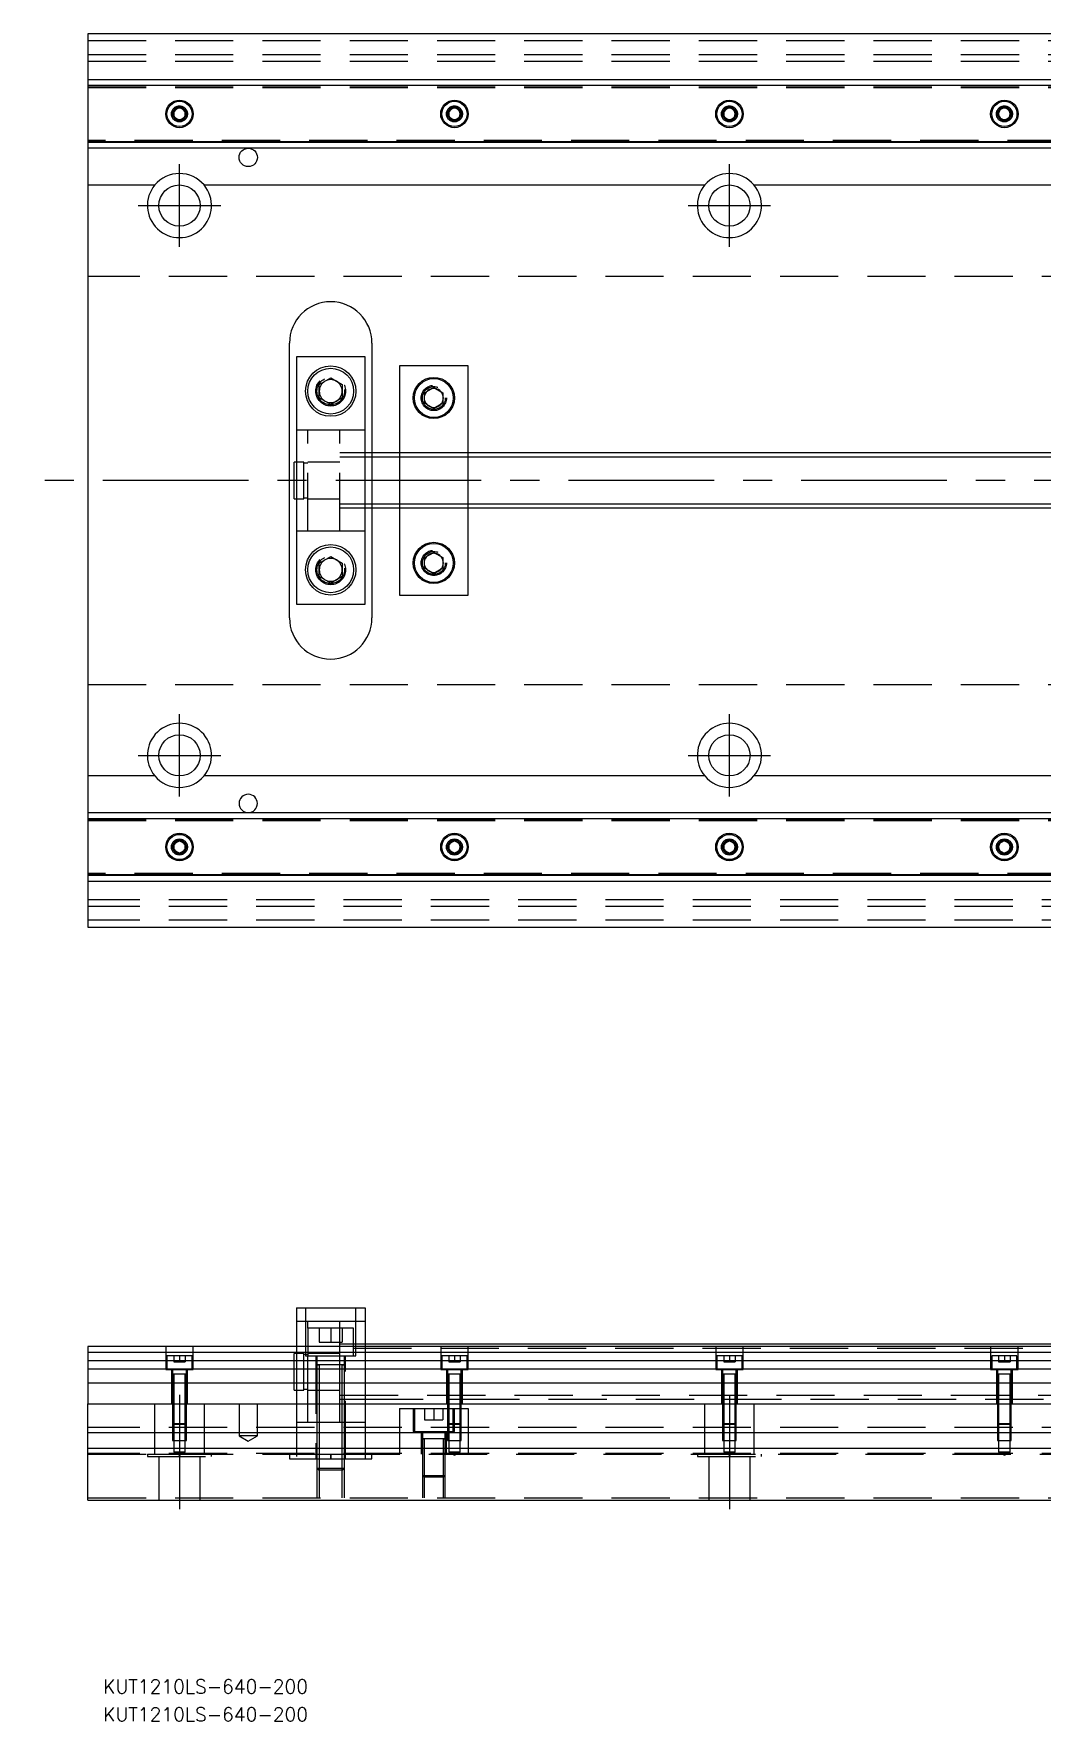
# Model space of a CAD drawing. Extents: x -12 to 820, y -271 to 102.
# Drawn here: x -11.8 to 208.3, y -270.8 to 97.5 of the extents above; entities that cross this region are included whole.
import ezdxf

# ---------------------------------------------------------------- set-up
doc = ezdxf.new("R2010")
doc.units = 0
doc.linetypes.add('CENTER', pattern=[50.8, 31.75, -6.35, 6.35, -6.35])
doc.linetypes.add('DASHED', pattern=[19.05, 12.7, -6.35])
doc.layers.get('0').update_dxf_attribs({"linetype": 'CONTINUOUS'})
doc.layers.add('CENTER', color=1, linetype='CENTER')
doc.styles.get("Standard").update_dxf_attribs({"font": 'txt.shx', "height": 3, "bigfont": 'bigfont.shx'})

# ---------------------------------------------------------------- blocks, each defined once
blk = doc.blocks.new('*U2')
at = {"color": 7, "linetype": 'CONTINUOUS'}
blk.add_text('KUT1210LS-640-200', height=3, dxfattribs=at).set_placement((3.32, -270.82))
blk = doc.blocks.new('*U3')
at = {"color": 7, "linetype": 'CONTINUOUS'}
blk.add_text('KUT1210LS-640-200', height=3, dxfattribs=at).set_placement((3.32, -264.73))

msp = doc.modelspace()

# ---------------------------------------------------------------- linework, layer by layer
at = {"color": 7, "linetype": 'CONTINUOUS'}
for p, q in [((220, 97.5), (0, 97.5)), ((0, 97.5), (0, 87.5)), ((0, 87.5), (220, 87.5)), ((0, 87.5), (0, 86.25)), ((0, 86.25), (220, 86.25)), ((0, 86.25), (0, 73.75)), ((18.75, 80.72), (20, 81.44)), ((20, 81.44), (21.25, 80.72)), ((78.75, 80.72), (80, 81.44)), ((80, 81.44), (81.25, 80.72)), ((138.75, 80.72), (140, 81.44)), ((140, 81.44), (141.25, 80.72)), ((198.75, 80.72), (200, 81.44)), ((200, 81.44), (201.25, 80.72)), ((18.75, 79.28), (18.75, 80.72)), ((20, 78.56), (18.75, 79.28)), ((21.25, 79.28), (20, 78.56)), ((21.25, 80.72), (21.25, 79.28)), ((78.75, 79.28), (78.75, 80.72)), ((80, 78.56), (78.75, 79.28)), ((81.25, 79.28), (80, 78.56)), ((81.25, 80.72), (81.25, 79.28)), ((138.75, 79.28), (138.75, 80.72)), ((140, 78.56), (138.75, 79.28)), ((141.25, 79.28), (140, 78.56)), ((141.25, 80.72), (141.25, 79.28)), ((198.75, 79.28), (198.75, 80.72)), ((200, 78.56), (198.75, 79.28)), ((201.25, 79.28), (200, 78.56)), ((201.25, 80.72), (201.25, 79.28)), ((0, 73.75), (0, 72.5)), ((220, 73.75), (0, 73.75)), ((220, 72.5), (0, 72.5)), ((0, 72.5), (0, 64.5)), ((0, 64.5), (14.64, 64.5)), ((0, 64.5), (0, -64.5)), ((25.36, 64.5), (134.64, 64.5)), ((145.36, 64.5), (220, 64.5)), ((44, -30), (44, 30)), ((62, 30), (62, 6)), ((60.5, 27), (45.5, 27)), ((45.5, 27), (45.5, -27)), ((60.5, -27), (60.5, 27)), ((50.5, 20.94), (53, 22.39)), ((53, 22.39), (55.5, 20.94)), ((68, 25), (68, 6)), ((83, 25), (68, 25)), ((83, 6), (83, 25)), ((50.5, 18.06), (50.5, 20.94)), ((55.5, 20.94), (55.5, 18.06)), ((73.5, 19.15), (75.5, 20.31)), ((73.5, 16.85), (73.5, 19.15)), ((75.5, 20.31), (77.5, 19.15)), ((77.5, 19.15), (77.5, 16.85)), ((53, 16.61), (50.5, 18.06)), ((55.5, 18.06), (53, 16.61)), ((75.5, 15.69), (73.5, 16.85)), ((77.5, 16.85), (75.5, 15.69)), ((45, -4), (45, 4)), ((45.5, 4), (45, 4)), ((220, 6), (60.5, 6)), ((45, -4), (45.5, -4)), ((60.5, -6), (220, -6)), ((62, -6), (62, -30)), ((68, -6), (68, -25)), ((83, -25), (83, -6)), ((50.5, -18.06), (53, -16.61)), ((50.5, -20.94), (50.5, -18.06)), ((53, -16.61), (55.5, -18.06)), ((55.5, -18.06), (55.5, -20.94)), ((73.5, -16.85), (75.5, -15.69)), ((73.5, -19.15), (73.5, -16.85)), ((75.5, -15.69), (77.5, -16.85)), ((77.5, -16.85), (77.5, -19.15)), ((53, -22.39), (50.5, -20.94)), ((55.5, -20.94), (53, -22.39)), ((75.5, -20.31), (73.5, -19.15)), ((77.5, -19.15), (75.5, -20.31)), ((68, -25), (83, -25)), ((45.5, -27), (60.5, -27)), ((14.64, -64.5), (0, -64.5)), ((0, -64.5), (0, -72.5)), ((134.64, -64.5), (25.36, -64.5)), ((220, -64.5), (145.36, -64.5)), ((0, -72.5), (220, -72.5)), ((0, -72.5), (0, -73.75)), ((0, -73.75), (220, -73.75)), ((0, -73.75), (0, -86.25)), ((18.75, -79.28), (20, -78.56)), ((18.75, -80.72), (18.75, -79.28)), ((20, -81.44), (18.75, -80.72)), ((20, -78.56), (21.25, -79.28)), ((21.25, -80.72), (20, -81.44)), ((21.25, -79.28), (21.25, -80.72)), ((78.75, -79.28), (80, -78.56)), ((78.75, -80.72), (78.75, -79.28)), ((80, -81.44), (78.75, -80.72)), ((80, -78.56), (81.25, -79.28)), ((81.25, -80.72), (80, -81.44)), ((81.25, -79.28), (81.25, -80.72)), ((138.75, -79.28), (140, -78.56)), ((138.75, -80.72), (138.75, -79.28)), ((140, -81.44), (138.75, -80.72)), ((140, -78.56), (141.25, -79.28)), ((141.25, -80.72), (140, -81.44)), ((141.25, -79.28), (141.25, -80.72)), ((198.75, -79.28), (200, -78.56)), ((198.75, -80.72), (198.75, -79.28)), ((200, -81.44), (198.75, -80.72)), ((200, -78.56), (201.25, -79.28)), ((201.25, -80.72), (200, -81.44)), ((201.25, -79.28), (201.25, -80.72)), ((0, -86.25), (0, -87.5)), ((220, -86.25), (0, -86.25)), ((220, -87.5), (0, -87.5)), ((0, -87.5), (0, -97.5)), ((0, -97.5), (220, -97.5)), ((45.5, -180.55), (45.5, -189.05)), ((45.5, -180.55), (60.5, -180.55)), ((60.5, -180.55), (60.5, -189.05)), ((226.5, -189.05), (0, -189.05)), ((0, -189.05), (0, -190.3)), ((226.5, -190.3), (0, -190.3)), ((0, -190.3), (0, -192.08)), ((226.5, -188.55), (60.5, -188.55)), ((0, -192.08), (226.5, -192.08)), ((0, -192.08), (0, -193.97)), ((226.5, -193.97), (0, -193.97)), ((0, -193.97), (0, -197.03)), ((0, -197.03), (0, -201.55)), ((226.5, -197.03), (0, -197.03)), ((0, -207.85), (0, -201.55)), ((0, -201.55), (640, -201.55)), ((640, -207.85), (0, -207.85)), ((0, -211.25), (0, -207.85)), ((640, -211.25), (0, -211.25)), ((0, -222.55), (0, -211.25)), ((0, -222.55), (640, -222.55))]:
    msp.add_line(p, q, dxfattribs=at)
at = {"color": 3, "linetype": 'DASHED'}
for p, q in [((0, 96), (640, 96)), ((0, 93), (640, 93)), ((0, 91.5), (640, 91.5)), ((0, 86.11), (220, 86.11)), ((0, 86.1), (251.5, 86.1)), ((0, 85.8), (251.5, 85.8)), ((18.5, 80), (18.52, 80.22)), ((78.5, 80), (78.52, 80.22)), ((138.5, 80), (138.52, 80.22)), ((198.5, 80), (198.52, 80.22)), ((251.5, 74.2), (0, 74.2)), ((251.5, 73.9), (0, 73.9)), ((220, 73.89), (0, 73.89)), ((640, 44.5), (0, 44.5)), ((55.98, 19.86), (56, 19.5)), ((73, 18), (73.01, 18.25)), ((48, 11), (45.5, 11)), ((48, -11), (48, 11)), ((55, 11), (48, 11)), ((55, -11), (55, 11)), ((60.5, 11), (55, 11)), ((47.1, 4), (45.5, 4)), ((47.1, -4), (47.1, 4)), ((48, 3.8), (47.1, 3.8)), ((55, 4), (48, 4)), ((60.5, 6), (55, 6)), ((60.5, 5.12), (55, 5.12)), ((62, 6), (62, 5.12)), ((62, 5.12), (62, -5.13)), ((68, 6), (68, -6)), ((83, -6), (83, 6)), ((45.5, -4), (47.1, -4)), ((47.1, -3.8), (48, -3.8)), ((48, -4), (55, -4)), ((55, -5.13), (60.5, -5.13)), ((55, -6), (60.5, -6)), ((62, -5.13), (62, -6)), ((45.5, -11), (48, -11)), ((48, -11), (55, -11)), ((55, -11), (60.5, -11)), ((73, -18), (73.01, -17.75)), ((55.98, -19.14), (56, -19.5)), ((0, -44.5), (640, -44.5)), ((0, -73.89), (220, -73.89)), ((0, -73.9), (251.5, -73.9)), ((0, -74.2), (251.5, -74.2)), ((18.5, -80), (18.52, -79.78)), ((78.5, -80), (78.52, -79.78)), ((141.48, -79.74), (141.5, -80)), ((201.48, -79.74), (201.5, -80)), ((251.5, -85.8), (0, -85.8)), ((251.5, -86.1), (0, -86.1)), ((220, -86.11), (0, -86.11)), ((640, -91.5), (0, -91.5)), ((640, -93), (0, -93)), ((640, -96), (0, -96)), ((48, -183.55), (45.5, -183.55)), ((47.5, -180.55), (47.5, -191.05)), ((48, -185.05), (48, -183.55)), ((55, -183.55), (48, -183.55)), ((55, -185.05), (55, -183.55)), ((60.5, -183.55), (55, -183.55)), ((58.5, -191.05), (58.5, -180.55)), ((58, -185.05), (48, -185.05)), ((48, -185.05), (48, -189.05)), ((50.5, -185.05), (50.5, -188.05)), ((53, -185.05), (53, -188.05)), ((55, -189.05), (55, -185.05)), ((55.5, -185.05), (55.5, -188.05)), ((58, -189.05), (58, -185.05)), ((17, -189.05), (17, -194.05)), ((22.75, -191.05), (17.25, -191.05)), ((17.25, -191.05), (17.25, -194.05)), ((18.75, -191.05), (18.75, -192.35)), ((20, -191.05), (20, -192.35)), ((21.25, -191.05), (21.25, -192.35)), ((22.75, -194.05), (22.75, -191.05)), ((23, -194.05), (23, -189.05)), ((45, -194.55), (45, -190.55)), ((45.5, -190.55), (45, -190.55)), ((45.5, -189.05), (45.5, -201.55)), ((47.1, -190.55), (45.5, -190.55)), ((47.1, -194.55), (47.1, -190.55)), ((48, -190.75), (47.1, -190.75)), ((47.5, -191.05), (58.5, -191.05)), ((48, -189.05), (48, -191.05)), ((55, -190.55), (48, -190.55)), ((48, -194.55), (48, -191.05)), ((49.75, -191.05), (49.75, -213.55)), ((50, -191.05), (50, -193.05)), ((50.5, -188.05), (53, -188.05)), ((53, -188.05), (55.5, -188.05)), ((58, -188.55), (55, -188.55)), ((55, -191.05), (55, -189.05)), ((585, -189.43), (55, -189.43)), ((55, -193.05), (55, -191.05)), ((56, -193.05), (56, -191.05)), ((56.25, -213.55), (56.25, -191.05)), ((60.5, -188.55), (58, -188.55)), ((58, -191.05), (58, -189.05)), ((60.5, -189.05), (60.5, -201.55)), ((77, -189.05), (77, -194.05)), ((82.75, -191.05), (77.25, -191.05)), ((77.25, -191.05), (77.25, -194.05)), ((78.75, -191.05), (78.75, -192.35)), ((80, -191.05), (80, -192.35)), ((81.25, -191.05), (81.25, -192.35)), ((82.75, -194.05), (82.75, -191.05)), ((83, -194.05), (83, -189.05)), ((137, -189.05), (137, -194.05)), ((142.75, -191.05), (137.25, -191.05)), ((137.25, -191.05), (137.25, -194.05)), ((138.75, -191.05), (138.75, -192.35)), ((140, -191.05), (140, -192.35)), ((141.25, -191.05), (141.25, -192.35)), ((142.75, -194.05), (142.75, -191.05)), ((143, -194.05), (143, -189.05)), ((197, -189.05), (197, -194.05)), ((202.75, -191.05), (197.25, -191.05)), ((197.25, -191.05), (197.25, -194.05)), ((198.75, -191.05), (198.75, -192.35)), ((200, -191.05), (200, -192.35)), ((201.25, -191.05), (201.25, -192.35)), ((202.75, -194.05), (202.75, -191.05)), ((203, -194.05), (203, -189.05)), ((17, -194.05), (23, -194.05)), ((18.25, -194.05), (18.25, -201.55)), ((18.5, -194.05), (18.5, -195.05)), ((18.5, -195.04), (18.5, -195.05)), ((21.5, -195.05), (18.5, -195.05)), ((18.5, -195.05), (18.5, -195.06)), ((18.5, -195.05), (18.5, -201.55)), ((18.75, -192.35), (20, -192.35)), ((18.75, -195.05), (18.75, -201.55)), ((20, -192.35), (21.25, -192.35)), ((21.25, -201.55), (21.25, -195.05)), ((21.5, -195.05), (21.5, -194.05)), ((21.5, -201.55), (21.5, -195.05)), ((21.75, -201.55), (21.75, -194.05)), ((45, -198.55), (45, -194.55)), ((47.1, -198.55), (47.1, -194.55)), ((48, -201.55), (48, -194.55)), ((50, -193.04), (50, -193.05)), ((50, -193.05), (50.35, -193.05)), ((50.35, -193.05), (50, -193.05)), ((50, -193.05), (50, -201.55)), ((50, -193.05), (50, -193.06)), ((55.65, -193.05), (50.35, -193.05)), ((50.5, -193.05), (50.5, -201.55)), ((55, -194.55), (55, -193.05)), ((55, -201.55), (55, -194.55)), ((55.5, -201.55), (55.5, -193.05)), ((55.65, -193.05), (56, -193.05)), ((56, -193.05), (55.65, -193.05)), ((56, -193.05), (56, -193.04)), ((56, -201.55), (56, -193.05)), ((56, -193.06), (56, -193.05)), ((77, -194.05), (83, -194.05)), ((78.25, -194.05), (78.25, -201.55)), ((78.5, -194.05), (78.5, -195.05)), ((78.5, -195.04), (78.5, -195.05)), ((81.5, -195.05), (78.5, -195.05)), ((78.5, -195.05), (78.5, -195.06)), ((78.5, -195.05), (78.5, -201.55)), ((78.75, -192.35), (80, -192.35)), ((78.75, -195.05), (78.75, -201.55)), ((80, -192.35), (81.25, -192.35)), ((81.25, -201.55), (81.25, -195.05)), ((81.5, -195.05), (81.5, -194.05)), ((81.5, -201.55), (81.5, -195.05)), ((81.75, -201.55), (81.75, -194.05)), ((137, -194.05), (143, -194.05)), ((138.25, -194.05), (138.25, -201.55)), ((138.5, -194.05), (138.5, -195.05)), ((138.5, -195.04), (138.5, -195.05)), ((141.5, -195.05), (138.5, -195.05)), ((138.5, -195.05), (138.5, -195.06)), ((138.5, -195.05), (138.5, -201.55)), ((138.75, -192.35), (140, -192.35)), ((138.75, -195.05), (138.75, -201.55)), ((140, -192.35), (141.25, -192.35)), ((141.25, -201.55), (141.25, -195.05)), ((141.5, -195.05), (141.5, -194.05)), ((141.5, -201.55), (141.5, -195.05)), ((141.75, -201.55), (141.75, -194.05)), ((197, -194.05), (203, -194.05)), ((198.25, -194.05), (198.25, -201.55)), ((198.5, -194.05), (198.5, -195.05)), ((198.5, -195.04), (198.5, -195.05)), ((201.5, -195.05), (198.5, -195.05)), ((198.5, -195.05), (198.5, -195.06)), ((198.5, -195.05), (198.5, -201.55)), ((198.75, -192.35), (200, -192.35)), ((198.75, -195.05), (198.75, -201.55)), ((200, -192.35), (201.25, -192.35)), ((201.25, -201.55), (201.25, -195.05)), ((201.5, -195.05), (201.5, -194.05)), ((201.5, -201.55), (201.5, -195.05)), ((201.75, -201.55), (201.75, -194.05)), ((45, -198.55), (45.5, -198.55)), ((45.5, -198.55), (47.1, -198.55)), ((47.1, -198.35), (48, -198.35)), ((48, -198.55), (50, -198.55)), ((50, -198.55), (50.5, -198.55)), ((50.5, -198.55), (55, -198.55)), ((14.64, -212.55), (14.64, -201.55)), ((18.5, -201.55), (18.5, -205.8)), ((18.5, -201.55), (18.5, -205.8)), ((18.75, -201.55), (18.75, -206.05)), ((21.25, -206.05), (21.25, -201.55)), ((21.5, -205.8), (21.5, -201.55)), ((21.5, -205.8), (21.5, -201.55)), ((25.36, -201.55), (25.36, -212.55)), ((33, -201.55), (33, -208.55)), ((37, -208.55), (37, -201.55)), ((45.5, -201.55), (45.5, -207.85)), ((48, -205.55), (48, -201.55)), ((50, -201.55), (50, -207.85)), ((50.5, -201.55), (50.5, -207.85)), ((55, -199.68), (585, -199.68)), ((55, -200.55), (55.5, -200.55)), ((55, -205.55), (55, -201.55)), ((55.5, -200.55), (56, -200.55)), ((55.5, -207.85), (55.5, -201.55)), ((56, -200.55), (60.5, -200.55)), ((56, -207.85), (56, -201.55)), ((60.5, -200.55), (78.5, -200.55)), ((60.5, -201.55), (60.5, -207.85)), ((68, -202.55), (68, -207.85)), ((68, -202.55), (78.5, -202.55)), ((71, -202.55), (71, -207.55)), ((71.25, -202.55), (71.25, -207.55)), ((73.5, -202.55), (73.5, -205.05)), ((75.5, -202.55), (75.5, -205.05)), ((77.5, -202.55), (77.5, -205.05)), ((78.5, -200.55), (78.75, -200.55)), ((78.5, -201.55), (78.5, -205.8)), ((78.5, -201.55), (78.5, -205.8)), ((78.5, -202.55), (78.75, -202.55)), ((78.75, -200.55), (81.25, -200.55)), ((78.75, -201.55), (78.75, -206.05)), ((78.75, -202.55), (81.25, -202.55)), ((79.75, -206.05), (79.75, -202.55)), ((80, -207.55), (80, -202.55)), ((81.25, -200.55), (81.5, -200.55)), ((81.25, -206.05), (81.25, -201.55)), ((81.25, -202.55), (81.5, -202.55)), ((81.5, -200.55), (301.5, -200.55)), ((81.5, -205.8), (81.5, -201.55)), ((81.5, -205.8), (81.5, -201.55)), ((81.5, -202.55), (83, -202.55)), ((83, -202.55), (83, -207.85)), ((134.64, -212.55), (134.64, -201.55)), ((138.5, -201.55), (138.5, -205.8)), ((138.5, -201.55), (138.5, -205.8)), ((138.75, -201.55), (138.75, -206.05)), ((141.25, -206.05), (141.25, -201.55)), ((141.5, -205.8), (141.5, -201.55)), ((141.5, -205.8), (141.5, -201.55)), ((145.36, -201.55), (145.36, -212.55)), ((198.5, -201.55), (198.5, -205.8)), ((198.5, -201.55), (198.5, -205.8)), ((198.75, -201.55), (198.75, -206.05)), ((201.25, -206.05), (201.25, -201.55)), ((201.5, -205.8), (201.5, -201.55)), ((201.5, -205.8), (201.5, -201.55)), ((18.5, -205.8), (21.5, -205.8)), ((18.5, -205.8), (18.5, -207.85)), ((18.5, -205.8), (18.75, -206.05)), ((21.25, -206.05), (18.75, -206.05)), ((18.75, -206.05), (18.75, -209.55)), ((21.25, -206.05), (21.5, -205.8)), ((21.25, -209.55), (21.25, -206.05)), ((21.5, -207.85), (21.5, -205.8)), ((45.5, -205.55), (48, -205.55)), ((48, -205.55), (50, -205.55)), ((50, -205.55), (50.5, -205.55)), ((50.5, -205.55), (55, -205.55)), ((55, -205.55), (60.5, -205.55)), ((73.5, -205.05), (75.5, -205.05)), ((75.5, -205.05), (77.5, -205.05)), ((78.5, -205.8), (81.5, -205.8)), ((78.5, -205.8), (78.5, -207.85)), ((78.5, -205.8), (78.75, -206.05)), ((81.25, -206.05), (78.75, -206.05)), ((78.75, -206.05), (78.75, -209.55)), ((79.75, -207.55), (79.75, -206.05)), ((81.25, -206.05), (81.5, -205.8)), ((81.25, -209.55), (81.25, -206.05)), ((81.5, -207.85), (81.5, -205.8)), ((138.5, -205.8), (141.5, -205.8)), ((138.5, -205.8), (138.5, -207.85)), ((138.5, -205.8), (138.75, -206.05)), ((141.25, -206.05), (138.75, -206.05)), ((138.75, -206.05), (138.75, -209.55)), ((141.25, -206.05), (141.5, -205.8)), ((141.25, -209.55), (141.25, -206.05)), ((141.5, -207.85), (141.5, -205.8)), ((198.5, -205.8), (201.5, -205.8)), ((198.5, -205.8), (198.5, -207.85)), ((198.5, -205.8), (198.75, -206.05)), ((201.25, -206.05), (198.75, -206.05)), ((198.75, -206.05), (198.75, -209.55)), ((201.25, -206.05), (201.5, -205.8)), ((201.25, -209.55), (201.25, -206.05)), ((201.5, -207.85), (201.5, -205.8)), ((640, -206.7), (0, -206.7)), ((18.5, -207.85), (18.5, -209.55)), ((18.5, -209.55), (21.5, -209.55)), ((18.75, -209.55), (18.75, -212.05)), ((21.25, -212.05), (21.25, -209.55)), ((21.5, -209.55), (21.5, -207.85)), ((37, -208.55), (33, -208.55)), ((33, -208.55), (35, -209.7)), ((35, -209.7), (37, -208.55)), ((45.5, -207.85), (45.5, -211.25)), ((50, -207.85), (50, -211.25)), ((50.5, -207.85), (50.5, -211.25)), ((55.5, -211.25), (55.5, -207.85)), ((56, -211.25), (56, -207.85)), ((60.5, -207.85), (60.5, -211.25)), ((68, -207.85), (68, -211.25)), ((71, -207.55), (80, -207.55)), ((72.75, -207.55), (72.75, -212.55)), ((73, -207.55), (73, -207.85)), ((73, -207.85), (73, -209.15)), ((73, -209.15), (73.26, -209.15)), ((73.26, -209.15), (73, -209.15)), ((73, -209.15), (73, -209.15)), ((73, -209.15), (73, -211.25)), ((73, -209.15), (73, -209.16)), ((77.74, -209.15), (73.26, -209.15)), ((73.4, -209.15), (73.4, -211.25)), ((77.6, -211.25), (77.6, -209.15)), ((77.74, -209.15), (78, -209.15)), ((78, -209.15), (77.74, -209.15)), ((78, -207.85), (78, -207.55)), ((78, -209.15), (78, -207.85)), ((78, -211.25), (78, -209.15)), ((78, -209.15), (78, -209.15)), ((78, -209.16), (78, -209.15)), ((78.25, -212.55), (78.25, -207.55)), ((78.5, -207.85), (78.5, -209.55)), ((78.5, -209.55), (81.5, -209.55)), ((78.75, -209.55), (78.75, -212.05)), ((81.25, -212.05), (81.25, -209.55)), ((81.5, -209.55), (81.5, -207.85)), ((83, -207.85), (83, -211.25)), ((138.5, -207.85), (138.5, -209.55)), ((138.5, -209.55), (141.5, -209.55)), ((138.75, -209.55), (138.75, -212.05)), ((141.25, -212.05), (141.25, -209.55)), ((141.5, -209.55), (141.5, -207.85)), ((198.5, -207.85), (198.5, -209.55)), ((198.5, -209.55), (201.5, -209.55)), ((198.75, -209.55), (198.75, -212.05)), ((201.25, -212.05), (201.25, -209.55)), ((201.5, -209.55), (201.5, -207.85)), ((640, -212.4), (0, -212.4)), ((0, -212.55), (44.64, -212.55)), ((13, -212.55), (27, -212.55)), ((13, -212.55), (13, -213.05)), ((13, -213.05), (27, -213.05)), ((15.5, -213.05), (15.5, -222.55)), ((21.25, -212.05), (18.75, -212.05)), ((18.75, -212.05), (20, -212.77)), ((20, -212.77), (21.25, -212.05)), ((24.5, -222.55), (24.5, -213.05)), ((27, -213.05), (27, -212.55)), ((44, -212.55), (44, -213.55)), ((44, -213.55), (53, -213.55)), ((44.64, -212.55), (55.36, -212.55)), ((45.5, -211.25), (45.5, -212.55)), ((45.5, -212.55), (45.5, -213.05)), ((50, -211.25), (50, -212.55)), ((50, -212.55), (50, -213.55)), ((50, -213.55), (50, -215.55)), ((50, -213.55), (50, -215.55)), ((50.5, -211.25), (50.5, -212.55)), ((50.5, -212.55), (50.5, -213.55)), ((50.5, -213.55), (50.5, -216.05)), ((53, -212.55), (53, -213.55)), ((53, -213.55), (53, -212.55)), ((53, -213.55), (62, -213.55)), ((55.36, -212.55), (374.64, -212.55)), ((55.5, -212.55), (55.5, -211.25)), ((55.5, -213.55), (55.5, -212.55)), ((55.5, -216.05), (55.5, -213.55)), ((56, -212.55), (56, -211.25)), ((56, -213.55), (56, -212.55)), ((56, -215.55), (56, -213.55)), ((56, -215.55), (56, -213.55)), ((60.5, -211.25), (60.5, -213.55)), ((62, -213.55), (62, -212.55)), ((68, -211.25), (68, -212.55)), ((73, -211.25), (73, -212.55)), ((73, -212.55), (73, -217.15)), ((73, -212.55), (73, -217.15)), ((73.4, -211.25), (73.4, -212.55)), ((73.4, -212.55), (73.4, -217.55)), ((77.6, -212.55), (77.6, -211.25)), ((77.6, -217.55), (77.6, -212.55)), ((78, -212.55), (78, -211.25)), ((78, -217.15), (78, -212.55)), ((78, -217.15), (78, -212.55)), ((81.25, -212.05), (78.75, -212.05)), ((78.75, -212.05), (80, -212.77)), ((80, -212.77), (81.25, -212.05)), ((83, -211.25), (83, -212.55)), ((133, -212.55), (147, -212.55)), ((133, -212.55), (133, -213.05)), ((133, -213.05), (147, -213.05)), ((135.5, -213.05), (135.5, -222.55)), ((141.25, -212.05), (138.75, -212.05)), ((138.75, -212.05), (140, -212.77)), ((140, -212.77), (141.25, -212.05)), ((144.5, -222.55), (144.5, -213.05)), ((147, -213.05), (147, -212.55)), ((201.25, -212.05), (198.75, -212.05)), ((198.75, -212.05), (200, -212.77)), ((200, -212.77), (201.25, -212.05)), ((50, -215.55), (56, -215.55)), ((50, -215.55), (50, -222.05)), ((50, -215.55), (50.5, -216.05)), ((55.5, -216.05), (50.5, -216.05)), ((50.5, -216.05), (50.5, -222.05)), ((55.5, -216.05), (56, -215.55)), ((55.5, -222.05), (55.5, -216.05)), ((56, -222.05), (56, -215.55)), ((73, -217.15), (78, -217.15)), ((73, -217.15), (73, -222.05)), ((73, -217.15), (73.4, -217.55)), ((77.6, -217.55), (78, -217.15)), ((78, -222.05), (78, -217.15)), ((77.6, -217.55), (73.4, -217.55)), ((73.4, -217.55), (73.4, -222.05)), ((77.6, -222.05), (77.6, -217.55)), ((0, -222.05), (640, -222.05))]:
    msp.add_line(p, q, dxfattribs=at)
at = {"color": 3, "linetype": 'CONTINUOUS'}
for p, q in [((220, 5.12), (60.5, 5.12)), ((60.5, -5.13), (220, -5.13))]:
    msp.add_line(p, q, dxfattribs=at)
at = {"color": 7, "linetype": 'CONTINUOUS'}
for centre, radius in [((20, 80), 3), ((20, 80), 2.75), ((80, 80), 3), ((80, 80), 2.75), ((140, 80), 3), ((140, 80), 2.75), ((200, 80), 3), ((200, 80), 2.75), ((35, 70.5), 2), ((20, 60), 4.5), ((140, 60), 4.5), ((53, 19.5), 5.5), ((53, 19.5), 5), ((75.5, 18), 4.5), ((75.5, 18), 4.25), ((53, -19.5), 5.5), ((53, -19.5), 5), ((75.5, -18), 4.5), ((75.5, -18), 4.25), ((20, -60), 4.5), ((140, -60), 4.5), ((20, -80), 3), ((20, -80), 2.75), ((80, -80), 3), ((80, -80), 2.75), ((140, -80), 3), ((140, -80), 2.75), ((200, -80), 3), ((200, -80), 2.75)]:
    msp.add_circle(centre, radius, dxfattribs=at)
at = {"color": 3, "linetype": 'DASHED'}
for centre, radius in [((20, 80), 1.75), ((20, 80), 1.5), ((80, 80), 1.75), ((80, 80), 1.5), ((140, 80), 1.75), ((140, 80), 1.5), ((200, 80), 1.75), ((200, 80), 1.5), ((53, 19.5), 3.25), ((53, 19.5), 3), ((75.5, 18), 2.75), ((75.5, 18), 2.5), ((53, -19.5), 3.25), ((53, -19.5), 3), ((75.5, -18), 2.75), ((75.5, -18), 2.5), ((20, -80), 1.75), ((20, -80), 1.5), ((80, -80), 1.75), ((80, -80), 1.5), ((140, -80), 1.75), ((140, -80), 1.5), ((200, -80), 1.75), ((200, -80), 1.5)]:
    msp.add_circle(centre, radius, dxfattribs=at)
at = {"color": 7, "linetype": 'CONTINUOUS'}
for centre, radius, start, end in [((20, 80), 1.25, 120, 180), ((20, 80), 1.25, 60, 120), ((20, 80), 1.25, 0, 60), ((80, 80), 1.25, 120, 180), ((80, 80), 1.25, 60, 120), ((80, 80), 1.25, 0, 60), ((140, 80), 1.25, 120, 180), ((140, 80), 1.25, 60, 120), ((140, 80), 1.25, 0, 60), ((200, 80), 1.25, 120, 180), ((200, 80), 1.25, 60, 120), ((200, 80), 1.25, 0, 60), ((20, 80), 1.25, 180, 240), ((20, 80), 1.25, 240, 300), ((20, 80), 1.25, 300, 0), ((80, 80), 1.25, 180, 240), ((80, 80), 1.25, 240, 300), ((80, 80), 1.25, 300, 0), ((140, 80), 1.25, 180, 240), ((140, 80), 1.25, 240, 300), ((140, 80), 1.25, 300, 0), ((200, 80), 1.25, 180, 240), ((200, 80), 1.25, 240, 300), ((200, 80), 1.25, 300, 0), ((20, 60), 7, 40.0052, 139.9948), ((140, 60), 7, 40.0052, 139.9948), ((20, 60), 7, 139.9948, 40.0052), ((140, 60), 7, 139.9948, 40.0052), ((53, 30), 9, 90, 180), ((53, 30), 9, 0, 90), ((53, 19.5), 2.5, 120, 180), ((53, 19.5), 2.5, 180, 240), ((53, 19.5), 2.5, 60, 120), ((53, 19.5), 2.5, 0, 60), ((53, 19.5), 2.5, 300, 0), ((75.5, 18), 2.1, 162.2472, 180), ((75.5, 18), 2.1, 137.7528, 162.2472), ((75.5, 18), 2.1, 102.2472, 137.7528), ((75.5, 18), 2.1, 77.7528, 102.2472), ((75.5, 18), 2.1, 42.2472, 77.7528), ((75.5, 18), 2.1, 17.7528, 42.2472), ((75.5, 18), 2.1, 342.2472, 17.7528), ((53, 19.5), 2.5, 240, 300), ((75.5, 18), 2.1, 180, 197.7528), ((75.5, 18), 2.1, 197.7528, 222.2472), ((75.5, 18), 2.1, 222.2472, 257.7528), ((75.5, 18), 2.1, 257.7528, 282.2472), ((75.5, 18), 2.1, 282.2472, 317.7528), ((75.5, 18), 2.1, 317.7528, 342.2472), ((53, -19.5), 2.5, 120, 180), ((53, -19.5), 2.5, 60, 120), ((53, -19.5), 2.5, 0, 60), ((75.5, -18), 2.1, 162.2472, 180), ((75.5, -18), 2.1, 180, 197.7528), ((75.5, -18), 2.1, 137.7528, 162.2472), ((75.5, -18), 2.1, 102.2472, 137.7528), ((75.5, -18), 2.1, 77.7528, 102.2472), ((75.5, -18), 2.1, 42.2472, 77.7528), ((75.5, -18), 2.1, 17.7528, 42.2472), ((75.5, -18), 2.1, 342.2472, 17.7528), ((53, -19.5), 2.5, 180, 240), ((53, -19.5), 2.5, 240, 300), ((53, -19.5), 2.5, 300, 0), ((75.5, -18), 2.1, 197.7528, 222.2472), ((75.5, -18), 2.1, 222.2472, 257.7528), ((75.5, -18), 2.1, 257.7528, 282.2472), ((75.5, -18), 2.1, 282.2472, 317.7528), ((75.5, -18), 2.1, 317.7528, 342.2472), ((53, -30), 9, 180, 270), ((53, -30), 9, 270, 0), ((20, -60), 7, 319.9948, 220.0052), ((140, -60), 7, 319.9948, 220.0052), ((20, -60), 7, 220.0052, 319.9948), ((140, -60), 7, 220.0052, 319.9948), ((35, -70.5), 2, 90, 270), ((35, -70.5), 2, 270, 90), ((20, -80), 1.25, 120, 180), ((20, -80), 1.25, 180, 240), ((20, -80), 1.25, 60, 120), ((20, -80), 1.25, 0, 60), ((20, -80), 1.25, 300, 0), ((80, -80), 1.25, 120, 180), ((80, -80), 1.25, 180, 240), ((80, -80), 1.25, 60, 120), ((80, -80), 1.25, 0, 60), ((80, -80), 1.25, 300, 0), ((140, -80), 1.25, 120, 180), ((140, -80), 1.25, 180, 240), ((140, -80), 1.25, 60, 120), ((140, -80), 1.25, 0, 60), ((140, -80), 1.25, 300, 0), ((200, -80), 1.25, 120, 180), ((200, -80), 1.25, 180, 240), ((200, -80), 1.25, 60, 120), ((200, -80), 1.25, 0, 60), ((200, -80), 1.25, 300, 0), ((20, -80), 1.25, 240, 300), ((80, -80), 1.25, 240, 300), ((140, -80), 1.25, 240, 300), ((200, -80), 1.25, 240, 300)]:
    msp.add_arc(centre, radius, start, end, dxfattribs=at)
at = {"layer": 'CENTER', "color": 1, "linetype": 'CENTER'}
for p, q in [((20, 51), (20, 69)), ((140, 51), (140, 69)), ((11, 60), (29, 60)), ((131, 60), (149, 60)), ((695.44, 0), (-11.8, 0)), ((20, -69), (20, -51)), ((140, -69), (140, -51)), ((11, -60), (29, -60)), ((131, -60), (149, -60)), ((20, -199.55), (20, -224.55)), ((140, -199.55), (140, -224.55))]:
    msp.add_line(p, q, dxfattribs=at)

# ---------------------------------------------------------------- block references
at = {"color": 7, "linetype": 'CONTINUOUS'}
for name in ['*U3', '*U2']:
    msp.add_blockref(name, (0, 0), dxfattribs=at)

doc.saveas('drawing.dxf')
